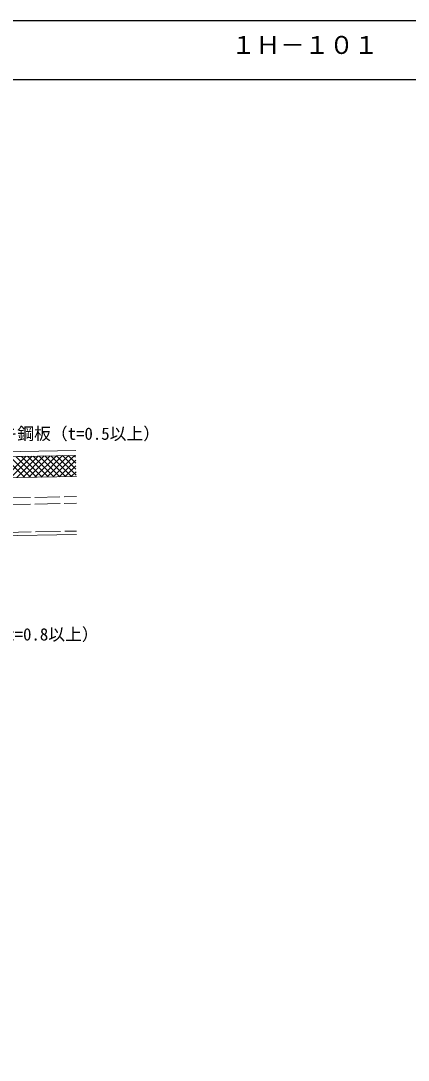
# Model space of a CAD drawing. Units: millimetres, scale not verified. Extents: x -3038 to 3038, y -2115 to 2115.
# Drawn here: x -1514 to -1053, y 878 to 2115 of the extents above; entities that cross this region are included whole.
import ezdxf
from ezdxf.enums import TextEntityAlignment as Align

# ---------------------------------------------------------------- set-up
doc = ezdxf.new("R2010")
doc.units = ezdxf.units.MM
doc.header["$LTSCALE"] = 5
doc.linetypes.add('LONG_DASHED1', pattern=[7, 6, -1])
for name, color, linetype in [('0-0_0', 7, 'Continuous'), ('0-E_テキスト___1', 7, 'Continuous'), ('0-F_枠___1', 7, 'Continuous'), ('1-1_枠', 4, 'Continuous')]:
    doc.layers.add(name, color=color, linetype=linetype)
for name, color, linetype, lineweight in [('0-3_デッキ', 3, 'Continuous', 18), ('0-8_防水層', 4, 'Continuous', 18), ('0-9_断熱層', 5, 'Continuous', 18)]:
    doc.layers.add(name, color=color, linetype=linetype, lineweight=lineweight)
doc.styles.add('ＭＳ ゴシック', font='')
doc.styles.get('ＭＳ ゴシック').set_extended_font_data('MS Gothic')

# ---------------------------------------------------------------- blocks, each defined once
blk = doc.blocks.new('U7')
at = {"layer": '0-F_枠___1', "style": 'ＭＳ ゴシック'}
blk.add_text('１Ｈ－１０１', height=21.38, dxfattribs=at).set_placement((1774.224, 4184.133), align=Align.BOTTOM_LEFT)

msp = doc.modelspace()

# ---------------------------------------------------------------- linework, layer by layer
at = {"layer": '0-3_デッキ'}
for p, q in [((-1707.623, 1567.987), (-1447.513, 1572.781)), ((-1706.345, 1498.99), (-1447.513, 1503.757))]:
    msp.add_line(p, q, dxfattribs=at)
at = {"layer": '0-3_デッキ', "linetype": 'LONG_DASHED1'}
for p, q in [((-1706.966, 1544), (-1447.513, 1548.781)), ((-1706.836, 1536.002), (-1447.513, 1540.781)), ((-1706.211, 1502.993), (-1447.513, 1507.757))]:
    msp.add_line(p, q, dxfattribs=at)
at = {"layer": '0-8_防水層'}
for points in [[(-1668.758, 1600.509), (-1668.074, 1599.722), (-1448.085, 1603.776)], [(-1668.647, 1594.51), (-1668.138, 1593.72), (-1447.974, 1597.777)]]:
    msp.add_lwpolyline(points, dxfattribs=at)
at = {"layer": '0-9_断熱層'}
for p, q in [((-1730.605, 1592.568), (-1447.974, 1597.777)), ((-1533.53, 1596.2), (-1508.978, 1571.649)), ((-1532.76, 1571.21), (-1507.286, 1596.684)), ((-1526.587, 1596.328), (-1502.035, 1571.777)), ((-1525.556, 1571.343), (-1500.082, 1596.817)), ((-1519.644, 1596.456), (-1495.092, 1571.904)), ((-1518.352, 1571.476), (-1492.878, 1596.95)), ((-1512.701, 1596.584), (-1488.149, 1572.033)), ((-1511.148, 1571.608), (-1485.674, 1597.082)), ((-1505.758, 1596.712), (-1481.205, 1572.16)), ((-1503.944, 1571.741), (-1478.47, 1597.215)), ((-1498.814, 1596.84), (-1474.262, 1572.288)), ((-1496.74, 1571.874), (-1471.267, 1597.348)), ((-1491.871, 1596.968), (-1467.319, 1572.416)), ((-1489.537, 1572.007), (-1464.063, 1597.481)), ((-1484.928, 1597.096), (-1460.376, 1572.544)), ((-1482.333, 1572.14), (-1456.859, 1597.613)), ((-1477.985, 1597.224), (-1453.433, 1572.672)), ((-1475.129, 1572.272), (-1449.655, 1597.746)), ((-1471.042, 1597.352), (-1447.786, 1574.097)), ((-1464.099, 1597.48), (-1447.971, 1581.352)), ((-1457.156, 1597.608), (-1448.155, 1588.608)), ((-1450.213, 1597.736), (-1448.34, 1595.863)), ((-1467.925, 1572.405), (-1448.244, 1592.087)), ((-1460.721, 1572.538), (-1448.068, 1585.191)), ((-1447.513, 1572.781), (-1620.068, 1569.601)), ((-1453.517, 1572.671), (-1447.893, 1578.295))]:
    msp.add_line(p, q, dxfattribs=at)
at = {"layer": '1-1_枠'}
msp.add_line((3037.5, 2044.653), (-3037.5, 2044.653), dxfattribs=at)
msp.add_lwpolyline([(-3037.5, -2115), (3037.5, -2115), (3037.5, 2115), (-3037.5, 2115)], close=True, dxfattribs=at)

# ---------------------------------------------------------------- block references
at = {"layer": '0-0_0'}
msp.add_blockref('U7', (-3037.5, -2115), dxfattribs=at)

# ---------------------------------------------------------------- texts
at = {"layer": '0-E_テキスト___1', "style": 'ＭＳ ゴシック'}
for s, p in [('溶融亜鉛メッキ鋼板（t=0.5以上）', (-1657.761, 1611.948)), ('溶融亜鉛メッキ鋼板（t=0.8以上）', (-1730.777, 1373.116))]:
    msp.add_text(s, height=14.66, dxfattribs=at).set_placement(p, align=Align.BOTTOM_LEFT)

doc.saveas('drawing.dxf')
